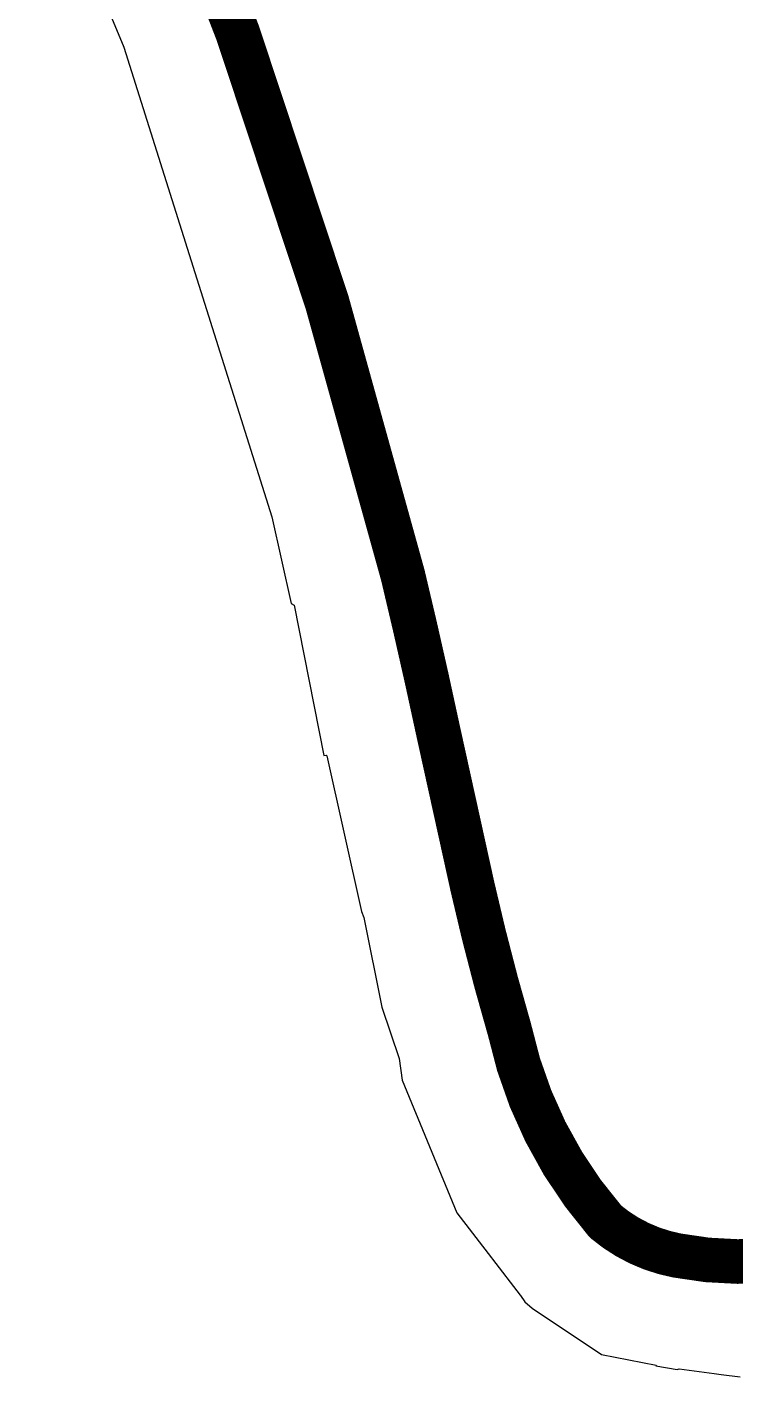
# Model space of a CAD drawing. Header units: inches. Extents: x -52 to 109, y 0 to 35.
# Drawn here: x 22.506 to 24.093, y 18.381 to 21.405 of the extents above; entities that cross this region are included whole.
import ezdxf

# ---------------------------------------------------------------- set-up
doc = ezdxf.new("R2010")
doc.units = ezdxf.units.IN
for name, color, linetype in [('Bottom Layer', 5, 'Continuous'), ('Keep-Out Layer', 6, 'Continuous'), ('Mechanical 4', 56, 'Continuous'), ('Top Layer', 1, 'Continuous')]:
    doc.layers.add(name, color=color, linetype=linetype)

msp = doc.modelspace()

# ---------------------------------------------------------------- linework, layer by layer
at = {"layer": 'Bottom Layer'}
for p, q in [((22.5057, 21.8827), (22.7223, 21.3597)), ((22.7223, 21.3597), (23.054, 20.3078)), ((23.054, 20.3078), (23.0969, 20.1139)), ((23.0969, 20.1139), (23.0969, 20.1139)), ((23.0969, 20.1139), (23.1033, 20.1099)), ((23.1033, 20.1099), (23.1703, 19.773)), ((23.1703, 19.773), (23.1752, 19.7741)), ((23.1752, 19.7741), (23.1771, 19.7726)), ((23.1771, 19.7726), (23.254, 19.4238)), ((23.254, 19.4238), (23.2597, 19.4106)), ((23.2597, 19.4106), (23.2998, 19.2094)), ((23.2998, 19.2094), (23.3387, 19.0948)), ((23.3387, 19.0948), (23.3451, 19.0461)), ((23.3451, 19.0461), (23.468, 18.7494)), ((23.468, 18.7494), (23.5454, 18.6484)), ((23.5454, 18.6484), (23.5476, 18.6456)), ((23.5476, 18.6456), (23.5476, 18.6455)), ((23.5476, 18.6455), (23.6098, 18.5646)), ((23.6098, 18.5646), (23.6098, 18.5646)), ((23.6098, 18.5646), (23.6106, 18.5637)), ((23.6106, 18.5637), (23.6201, 18.5494)), ((23.6201, 18.5494), (23.6367, 18.5357)), ((23.6367, 18.5357), (23.6367, 18.5357)), ((23.6367, 18.5357), (23.7917, 18.4321)), ((23.7917, 18.4321), (23.9136, 18.4079)), ((23.9136, 18.4079), (23.9132, 18.4062)), ((23.9132, 18.4062), (23.961, 18.3985)), ((23.961, 18.3985), (23.9652, 18.3993)), ((23.9652, 18.3993), (24.0439, 18.389)), ((24.0439, 18.389), (24.0593, 18.3869)), ((24.0593, 18.3869), (24.0593, 18.3869)), ((24.0593, 18.3869), (24.1017, 18.3814))]:
    msp.add_line(p, q, dxfattribs=at)
at = {"layer": 'Keep-Out Layer'}
for points in [[(22.7482, 21.9835, 0.1, 0.1, -0.036959), (23.347, 20.1767, 0.1, 0.1, 0)], [(23.347, 20.1767, 0.1, 0.1, -0.006443), (23.426, 19.8275, 0.1, 0.1, 0)], [(23.426, 19.8275, 0.1, 0.1, 0), (23.5029, 19.4786, 0.1, 0.1, 0)], [(23.5855, 19.1597, 0.1, 0.1, -0.015731), (23.5029, 19.4786, 0.1, 0.1, 0)], [(23.8004, 18.7296, 0.1, 0.1, -0.125918), (23.5855, 19.1597, 0.1, 0.1, 0)], [(23.961, 18.6534, 0.1, 0.1, -0.1295), (23.8004, 18.7296, 0.1, 0.1, 0)], [(24.1644, 18.6426, 0.1, 0.1, -0.068955), (23.961, 18.6534, 0.1, 0.1, 0)]]:
    msp.add_lwpolyline(points, format="xyseb", dxfattribs=at)
for points in [[(23.322, 20.1767, 0.05, 0.05, 1), (23.372, 20.1767, 0.05, 0.05, 1)], [(23.322, 20.1767, 0.05, 0.05, 1), (23.372, 20.1767, 0.05, 0.05, 1)], [(23.401, 19.8275, 0.05, 0.05, 1), (23.451, 19.8275, 0.05, 0.05, 1)], [(23.401, 19.8275, 0.05, 0.05, 1), (23.451, 19.8275, 0.05, 0.05, 1)], [(23.4779, 19.4786, 0.05, 0.05, 1), (23.5279, 19.4786, 0.05, 0.05, 1)], [(23.4779, 19.4786, 0.05, 0.05, 1), (23.5279, 19.4786, 0.05, 0.05, 1)], [(23.5605, 19.1597, 0.05, 0.05, 1), (23.6105, 19.1597, 0.05, 0.05, 1)], [(23.5605, 19.1597, 0.05, 0.05, 1), (23.6105, 19.1597, 0.05, 0.05, 1)], [(23.7754, 18.7296, 0.05, 0.05, 1), (23.8254, 18.7296, 0.05, 0.05, 1)], [(23.7754, 18.7296, 0.05, 0.05, 1), (23.8254, 18.7296, 0.05, 0.05, 1)], [(23.936, 18.6534, 0.05, 0.05, 1), (23.986, 18.6534, 0.05, 0.05, 1)], [(23.936, 18.6534, 0.05, 0.05, 1), (23.986, 18.6534, 0.05, 0.05, 1)]]:
    msp.add_lwpolyline(points, format="xyseb", close=True, dxfattribs=at)
at = {"layer": 'Mechanical 4'}
for points in [[(22.7482, 21.9835, 0.1, 0.1, -0.036959), (23.347, 20.1767, 0.1, 0.1, 0)], [(23.347, 20.1767, 0.1, 0.1, -0.006443), (23.426, 19.8275, 0.1, 0.1, 0)], [(23.426, 19.8275, 0.1, 0.1, 0), (23.5029, 19.4786, 0.1, 0.1, 0)], [(23.5855, 19.1597, 0.1, 0.1, -0.015731), (23.5029, 19.4786, 0.1, 0.1, 0)], [(23.8004, 18.7296, 0.1, 0.1, -0.125918), (23.5855, 19.1597, 0.1, 0.1, 0)], [(23.961, 18.6534, 0.1, 0.1, -0.1295), (23.8004, 18.7296, 0.1, 0.1, 0)], [(24.1644, 18.6426, 0.1, 0.1, -0.068955), (23.961, 18.6534, 0.1, 0.1, 0)]]:
    msp.add_lwpolyline(points, format="xyseb", dxfattribs=at)
for points in [[(23.322, 20.1767, 0.05, 0.05, 1), (23.372, 20.1767, 0.05, 0.05, 1)], [(23.322, 20.1767, 0.05, 0.05, 1), (23.372, 20.1767, 0.05, 0.05, 1)], [(23.401, 19.8275, 0.05, 0.05, 1), (23.451, 19.8275, 0.05, 0.05, 1)], [(23.401, 19.8275, 0.05, 0.05, 1), (23.451, 19.8275, 0.05, 0.05, 1)], [(23.4779, 19.4786, 0.05, 0.05, 1), (23.5279, 19.4786, 0.05, 0.05, 1)], [(23.4779, 19.4786, 0.05, 0.05, 1), (23.5279, 19.4786, 0.05, 0.05, 1)], [(23.5605, 19.1597, 0.05, 0.05, 1), (23.6105, 19.1597, 0.05, 0.05, 1)], [(23.5605, 19.1597, 0.05, 0.05, 1), (23.6105, 19.1597, 0.05, 0.05, 1)], [(23.7754, 18.7296, 0.05, 0.05, 1), (23.8254, 18.7296, 0.05, 0.05, 1)], [(23.7754, 18.7296, 0.05, 0.05, 1), (23.8254, 18.7296, 0.05, 0.05, 1)], [(23.936, 18.6534, 0.05, 0.05, 1), (23.986, 18.6534, 0.05, 0.05, 1)], [(23.936, 18.6534, 0.05, 0.05, 1), (23.986, 18.6534, 0.05, 0.05, 1)]]:
    msp.add_lwpolyline(points, format="xyseb", close=True, dxfattribs=at)
at = {"layer": 'Top Layer'}
for p, q in [((22.5057, 21.8827), (22.7223, 21.3597)), ((22.7223, 21.3597), (23.054, 20.3078)), ((23.054, 20.3078), (23.0969, 20.1139)), ((23.0969, 20.1139), (23.0969, 20.1139)), ((23.0969, 20.1139), (23.1033, 20.1099)), ((23.1033, 20.1099), (23.1703, 19.773)), ((23.1703, 19.773), (23.1752, 19.7741)), ((23.1752, 19.7741), (23.1771, 19.7726)), ((23.1771, 19.7726), (23.254, 19.4238)), ((23.254, 19.4238), (23.2597, 19.4106)), ((23.2597, 19.4106), (23.2998, 19.2094)), ((23.2998, 19.2094), (23.3387, 19.0948)), ((23.3387, 19.0948), (23.3451, 19.0461)), ((23.3451, 19.0461), (23.468, 18.7494)), ((23.468, 18.7494), (23.5454, 18.6484)), ((23.5454, 18.6484), (23.5476, 18.6456)), ((23.5476, 18.6456), (23.5476, 18.6455)), ((23.5476, 18.6455), (23.6098, 18.5646)), ((23.6098, 18.5646), (23.6098, 18.5646)), ((23.6098, 18.5646), (23.6106, 18.5637)), ((23.6106, 18.5637), (23.6201, 18.5494)), ((23.6201, 18.5494), (23.6367, 18.5357)), ((23.6367, 18.5357), (23.6367, 18.5357)), ((23.6367, 18.5357), (23.7917, 18.4321)), ((23.7917, 18.4321), (23.9136, 18.4079)), ((23.9136, 18.4079), (23.9132, 18.4062)), ((23.9132, 18.4062), (23.961, 18.3985)), ((23.961, 18.3985), (23.9652, 18.3993)), ((23.9652, 18.3993), (24.0439, 18.389)), ((24.0439, 18.389), (24.0593, 18.3869)), ((24.0593, 18.3869), (24.0593, 18.3869)), ((24.0593, 18.3869), (24.1017, 18.3814))]:
    msp.add_line(p, q, dxfattribs=at)

doc.saveas('drawing.dxf')
